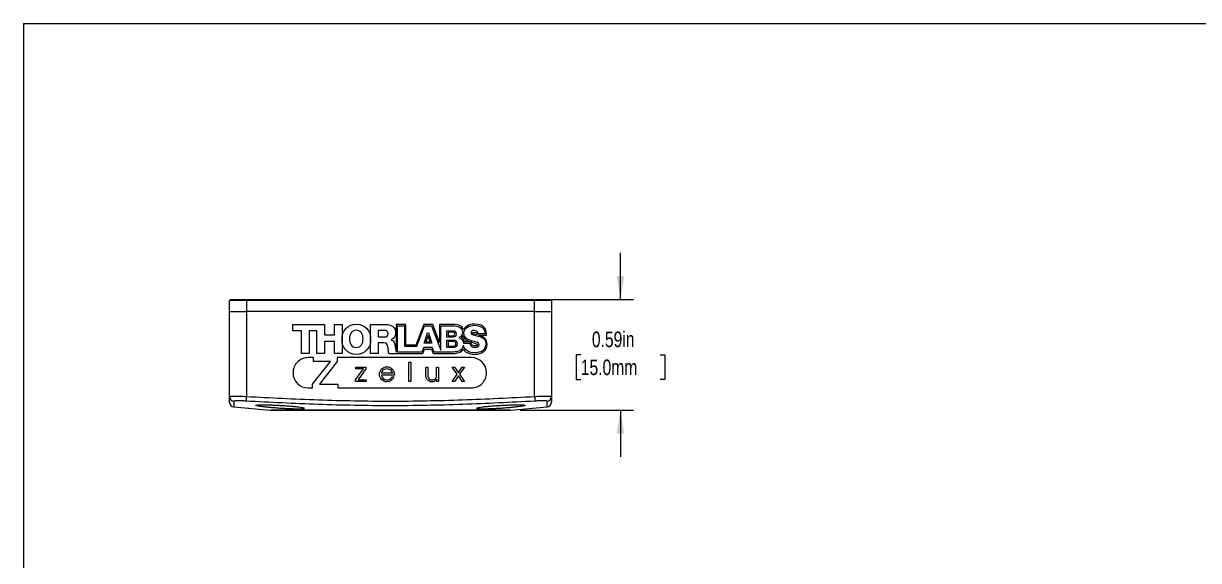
# Model space of a CAD drawing. Header units: inches. Extents: x 0.1 to 10.9, y 0 to 8.5.
# Drawn here: x 0.06 to 6.34, y 5.58 to 8.45 of the extents above; entities that cross this region are included whole.
import ezdxf

# ---------------------------------------------------------------- set-up
doc = ezdxf.new("R2010")
doc.units = ezdxf.units.IN
doc.header["$MEASUREMENT"] = 0
doc.styles.add('SLDTEXTSTYLE0', font='TXT', dxfattribs={"width": 0.75})
doc.dimstyles.new('SLDDIMSTYLE1', dxfattribs={"dimtxt": 0.083333, "dimasz": 0.125, "dimexe": 0, "dimexo": 0.0625, "dimgap": 0.020833, "dimtad": 0, "dimtih": 1, "dimtoh": 1, "dimrnd": 1e-09, "dimdsep": 46, "dimtxsty": 'SLDTEXTSTYLE0', "dimsah": 1, "dimcen": 0.09, "dimadec": 0, "dimazin": 2, "dimtfac": 1, "dimtmove": 0, "dimatfit": 0, "dimfxl": 1, "dimfrac": 2, "dimtolj": 1, "dimtzin": 12, "dimarcsym": 0})

# ---------------------------------------------------------------- blocks, each defined once
blk = doc.blocks.new('_D_6')
at = {"color": 7, "linetype": 'Continuous', "lineweight": 18}
for p, q in [((3.2518, 6.9771), (3.2518, 7.2271)), ((2.843, 6.9771), (3.3218, 6.9771)), ((3.0399, 6.6823), (3.0145, 6.6823)), ((3.0145, 6.6823), (3.0145, 6.5499)), ((3.4637, 6.6823), (3.489, 6.6823)), ((3.489, 6.6823), (3.489, 6.5499)), ((3.0145, 6.5499), (3.0399, 6.5499)), ((3.489, 6.5499), (3.4637, 6.5499)), ((2.7157, 6.3874), (3.3218, 6.3874)), ((3.2518, 6.3874), (3.2518, 6.1374))]:
    blk.add_line(p, q, dxfattribs=at)
for points in [[(3.2518, 6.9771), (3.2718, 7.1021), (3.2318, 7.1021)], [(3.2518, 6.3874), (3.2318, 6.2624), (3.2718, 6.2624)]]:
    blk.add_solid(points, dxfattribs=at)
at = {"color": 7, "linetype": 'Continuous', "lineweight": 18, "char_height": 0.08333, "attachment_point": 1, "style": 'SLDTEXTSTYLE0'}
for s, insert in [('0.59in', (3.0991, 6.8066)), ('15.0mm', (3.0399, 6.6573))]:
    blk.add_mtext(s, dxfattribs=dict(at, insert=insert))

msp = doc.modelspace()

# ---------------------------------------------------------------- linework, layer by layer
at = {"color": 7, "linetype": 'Continuous', "lineweight": 18}
for p, q in [((0.0622, 8.4506), (10.9445, 8.4506)), ((0.0622, 8.4506), (0.0622, 0.0356)), ((1.163, 6.9721), (1.168, 6.9771)), ((1.163, 6.9141), (1.163, 6.9721)), ((1.253, 6.9721), (1.163, 6.9721)), ((1.168, 6.9771), (1.253, 6.9771)), ((1.253, 6.9771), (2.793, 6.9771)), ((1.253, 6.9771), (1.253, 6.9721)), ((1.253, 6.9721), (1.253, 6.9141)), ((2.793, 6.9721), (1.253, 6.9721)), ((1.7421, 6.9772), (1.7421, 6.9771)), ((1.9091, 6.9772), (1.9091, 6.9771)), ((1.9954, 6.9771), (1.9954, 6.9772)), ((2.0617, 6.9772), (2.0617, 6.9771)), ((2.0722, 6.9771), (2.0722, 6.9772)), ((2.3709, 6.9771), (2.3709, 6.9772)), ((2.793, 6.9771), (2.793, 6.9721)), ((2.793, 6.9771), (2.878, 6.9771)), ((2.793, 6.9141), (2.793, 6.9721)), ((2.883, 6.9721), (2.793, 6.9721)), ((2.878, 6.9771), (2.883, 6.9721)), ((2.883, 6.9721), (2.883, 6.9141)), ((1.163, 6.9141), (1.253, 6.9141)), ((1.163, 6.4599), (1.163, 6.9141)), ((1.253, 6.9141), (1.253, 6.4602)), ((2.793, 6.9141), (1.253, 6.9141)), ((2.793, 6.4602), (2.793, 6.9141)), ((2.793, 6.9141), (2.883, 6.9141)), ((2.883, 6.9141), (2.883, 6.4599)), ((1.501, 6.8447), (1.6702, 6.8447)), ((1.501, 6.81), (1.501, 6.8447)), ((1.6702, 6.8447), (1.6702, 6.7884)), ((1.7235, 6.8447), (1.764, 6.8447)), ((1.7235, 6.7884), (1.7235, 6.8447)), ((1.764, 6.8447), (1.764, 6.6901)), ((1.9171, 6.8447), (1.9963, 6.8447)), ((1.9171, 6.6901), (1.9171, 6.8447)), ((2.053, 6.8447), (2.0529, 6.6972)), ((2.1056, 6.8447), (2.053, 6.8447)), ((2.1056, 6.7345), (2.1056, 6.8447)), ((2.2008, 6.8447), (2.1585, 6.7345)), ((2.2486, 6.8447), (2.2008, 6.8447)), ((2.2843, 6.7483), (2.2486, 6.8447)), ((2.3526, 6.8447), (2.2843, 6.8447)), ((2.2843, 6.8447), (2.2843, 6.7483)), ((1.5473, 6.81), (1.501, 6.81)), ((1.5473, 6.6901), (1.5473, 6.81)), ((1.5878, 6.8102), (1.5878, 6.6901)), ((1.6298, 6.8102), (1.5878, 6.8102)), ((1.6298, 6.6901), (1.6298, 6.8102)), ((1.6702, 6.7884), (1.7235, 6.7884)), ((1.9575, 6.8126), (1.9575, 6.7777)), ((1.9897, 6.8126), (1.9575, 6.8126)), ((2.0612, 6.837), (2.0976, 6.837)), ((2.0612, 6.6974), (2.0612, 6.837)), ((2.0976, 6.837), (2.0976, 6.729)), ((2.1646, 6.729), (2.2052, 6.837)), ((2.2029, 6.7444), (2.2212, 6.8002)), ((2.2052, 6.837), (2.2422, 6.837)), ((2.2236, 6.7855), (2.2127, 6.7518)), ((2.2212, 6.8002), (2.2268, 6.8002)), ((2.2342, 6.7518), (2.2236, 6.7855)), ((2.2268, 6.8002), (2.2445, 6.7444)), ((2.2422, 6.837), (2.2915, 6.7069)), ((2.2915, 6.7069), (2.2915, 6.837)), ((2.2915, 6.837), (2.3569, 6.837)), ((2.3247, 6.8107), (2.3571, 6.8107)), ((2.3247, 6.7769), (2.3247, 6.8107)), ((2.3544, 6.8033), (2.3318, 6.8033)), ((2.3318, 6.8033), (2.3318, 6.7838)), ((2.3318, 6.7838), (2.3544, 6.7838)), ((2.5284, 6.7951), (2.492, 6.7951)), ((2.4936, 6.7876), (2.5362, 6.7876)), ((1.6702, 6.7538), (1.6702, 6.6901)), ((1.7235, 6.7538), (1.6702, 6.7538)), ((1.7235, 6.6901), (1.7235, 6.7538)), ((1.9575, 6.7777), (1.9915, 6.7777)), ((1.9575, 6.7465), (1.9575, 6.6901)), ((1.9882, 6.7465), (1.9575, 6.7465)), ((2.0263, 6.7624), (2.0263, 6.7619)), ((2.0976, 6.729), (2.1646, 6.729)), ((2.1585, 6.7345), (2.1056, 6.7345)), ((2.201, 6.721), (2.1903, 6.6974)), ((2.2461, 6.721), (2.201, 6.721)), ((2.2445, 6.7444), (2.2029, 6.7444)), ((2.2127, 6.7518), (2.2342, 6.7518)), ((2.2565, 6.6972), (2.2461, 6.721)), ((2.3571, 6.7769), (2.3247, 6.7769)), ((2.3247, 6.7607), (2.3607, 6.7607)), ((2.3247, 6.7217), (2.3247, 6.7607)), ((2.3607, 6.7217), (2.3247, 6.7217)), ((2.3587, 6.7534), (2.3316, 6.7534)), ((2.3316, 6.7534), (2.3316, 6.7284)), ((2.3316, 6.7284), (2.3587, 6.7284)), ((2.4129, 6.7446), (2.4478, 6.7446)), ((2.4529, 6.7511), (2.4177, 6.7511)), ((1.5878, 6.6901), (1.5473, 6.6901)), ((1.6112, 6.6675), (1.5832, 6.6675)), ((1.6112, 6.6469), (1.6112, 6.6675)), ((1.6702, 6.6901), (1.6298, 6.6901)), ((1.764, 6.6901), (1.7235, 6.6901)), ((2.4556, 6.6675), (1.7386, 6.6675)), ((1.7386, 6.6675), (1.7386, 6.6469)), ((1.9575, 6.6901), (1.9171, 6.6901)), ((2.0154, 6.6901), (2.1957, 6.6901)), ((2.1903, 6.6974), (2.0612, 6.6974)), ((2.1957, 6.6901), (2.2049, 6.7129)), ((2.2049, 6.7129), (2.2424, 6.7129)), ((2.2424, 6.7129), (2.2512, 6.6901)), ((2.2512, 6.6901), (2.3667, 6.6901)), ((2.3587, 6.6972), (2.2565, 6.6972)), ((1.6061, 6.5254), (1.7023, 6.6469)), ((1.7023, 6.6469), (1.6112, 6.6469)), ((1.7386, 6.6469), (1.643, 6.5254)), ((1.8367, 6.549), (1.8783, 6.6073)), ((1.8381, 6.6073), (1.8381, 6.6168)), ((1.8381, 6.6168), (1.8909, 6.6168)), ((1.8783, 6.6073), (1.8381, 6.6073)), ((1.8909, 6.6073), (1.8496, 6.5493)), ((1.8909, 6.6168), (1.8909, 6.6073)), ((2.1212, 6.5399), (2.1212, 6.6437)), ((2.1212, 6.6437), (2.1317, 6.6437)), ((2.1317, 6.6437), (2.1317, 6.5399)), ((2.2124, 6.6168), (2.2228, 6.6168)), ((2.2124, 6.5762), (2.2124, 6.6168)), ((2.2228, 6.6168), (2.2228, 6.5762)), ((2.2697, 6.5762), (2.2697, 6.6168)), ((2.2697, 6.6168), (2.2801, 6.6168)), ((2.2801, 6.6168), (2.2801, 6.5399)), ((2.3794, 6.579), (2.3531, 6.6168)), ((2.3531, 6.6168), (2.3654, 6.6168)), ((2.3654, 6.6168), (2.3857, 6.5871)), ((2.3857, 6.5871), (2.4061, 6.6168)), ((2.4183, 6.6168), (2.3919, 6.579)), ((2.4061, 6.6168), (2.4183, 6.6168)), ((1.8367, 6.5399), (1.8367, 6.549)), ((1.8936, 6.5399), (1.8367, 6.5399)), ((1.8496, 6.5493), (1.8936, 6.5493)), ((1.8936, 6.5493), (1.8936, 6.5399)), ((2.0335, 6.584), (1.9744, 6.584)), ((2.0439, 6.5746), (1.9744, 6.5746)), ((2.0308, 6.5649), (2.0417, 6.5649)), ((2.1317, 6.5399), (2.1212, 6.5399)), ((2.2703, 6.5519), (2.27, 6.5519)), ((2.2703, 6.5399), (2.2703, 6.5519)), ((2.2801, 6.5399), (2.2703, 6.5399)), ((2.3531, 6.5399), (2.3794, 6.579)), ((2.3654, 6.5399), (2.3531, 6.5399)), ((2.3857, 6.5707), (2.3654, 6.5399)), ((2.4061, 6.5399), (2.3857, 6.5707)), ((2.3919, 6.579), (2.4183, 6.5399)), ((2.4183, 6.5399), (2.4061, 6.5399)), ((2.883, 6.5781), (2.883, 6.5781)), ((2.883, 6.5579), (2.883, 6.5579)), ((2.883, 6.5371), (2.883, 6.5371)), ((1.5832, 6.5056), (1.6061, 6.5056)), ((1.6061, 6.5056), (1.6061, 6.5254)), ((1.643, 6.5254), (1.7425, 6.5254)), ((1.7425, 6.5254), (1.7425, 6.5056)), ((1.7425, 6.5056), (2.4556, 6.5056)), ((1.1858, 6.4044), (1.3802, 6.3874)), ((2.6657, 6.3874), (2.8602, 6.4044)), ((2.6602, 6.3871), (1.3857, 6.3871))]:
    msp.add_line(p, q, dxfattribs=at)
at = {"color": 8, "linetype": 'Continuous', "lineweight": 18}
msp.add_line((1.3802, 6.3874), (2.6657, 6.3874), dxfattribs=at)
at = {"color": 7, "linetype": 'Continuous', "lineweight": 18, "flags": 128}
for points in [[(1.253, 6.4602), (1.2527, 6.4555), (1.2525, 6.451), (1.2522, 6.4469), (1.252, 6.4431), (1.2518, 6.44), (1.2517, 6.4376), (1.2516, 6.436), (1.2516, 6.4353)], [(2.793, 6.4602), (2.7932, 6.4555), (2.7935, 6.451), (2.7937, 6.4469), (2.7939, 6.4431), (2.7941, 6.44), (2.7943, 6.4376), (2.7944, 6.436), (2.7944, 6.4353)]]:
    msp.add_lwpolyline(points, dxfattribs=at)
at = {"color": 7, "linetype": 'Continuous', "lineweight": 18}
for centre, radius, start, end in [((1.188, 6.4599), 0.025, 180.05043, 266.53671), ((1.188, 6.4293), 0.025, 180, 264.94322), ((2.858, 6.4599), 0.025, 273.46329, 359.94957), ((2.858, 6.4293), 0.025, 275.09376, 0), ((1.3857, 6.4501), 0.063, 265, 270), ((2.6602, 6.4501), 0.063, 270, 275)]:
    msp.add_arc(centre, radius, start, end, dxfattribs=at)
for points in [[(1.7641, 6.7655), (1.7642, 6.8101), (1.7916, 6.8456), (1.8403, 6.8457)], [(1.9963, 6.8447), (2.0237, 6.8447), (2.0506, 6.8323), (2.0506, 6.8011)], [(2.4127, 6.8167), (2.4061, 6.8291), (2.4023, 6.8447), (2.3526, 6.8447)], [(2.4719, 6.8462), (2.4369, 6.8462), (2.4196, 6.8291), (2.4127, 6.8167)], [(2.5362, 6.7876), (2.5362, 6.8101), (2.5318, 6.8462), (2.4719, 6.8462)], [(1.8403, 6.8134), (1.8142, 6.8134), (1.8042, 6.7905), (1.8042, 6.7675)], [(1.8764, 6.7675), (1.8764, 6.7905), (1.8664, 6.8134), (1.8403, 6.8134)], [(2.0102, 6.7959), (2.0102, 6.8074), (2.001, 6.8126), (1.9897, 6.8126)], [(1.9915, 6.7777), (2.0037, 6.7777), (2.0102, 6.7842), (2.0102, 6.7959)], [(2.0506, 6.8011), (2.0506, 6.7845), (2.0426, 6.7686), (2.0263, 6.7624)], [(2.3664, 6.7934), (2.3664, 6.8008), (2.3606, 6.8033), (2.3544, 6.8033)], [(2.3544, 6.7838), (2.3595, 6.7838), (2.3664, 6.7862), (2.3664, 6.7934)], [(2.3569, 6.837), (2.381, 6.8374), (2.4074, 6.8312), (2.4074, 6.8021)], [(2.3571, 6.8107), (2.3659, 6.8107), (2.3743, 6.8065), (2.3743, 6.7937)], [(2.3743, 6.7937), (2.3743, 6.7811), (2.3644, 6.7769), (2.3571, 6.7769)], [(2.4074, 6.8021), (2.4074, 6.7896), (2.4, 6.7795), (2.389, 6.774)], [(2.4028, 6.7746), (2.4057, 6.778), (2.41, 6.7814), (2.4114, 6.7871)], [(2.4114, 6.7871), (2.4114, 6.7708), (2.4268, 6.7583), (2.4461, 6.753)], [(2.4154, 6.7976), (2.4154, 6.828), (2.4462, 6.8399), (2.4724, 6.8399)], [(2.4564, 6.7575), (2.4364, 6.7631), (2.4154, 6.7721), (2.4154, 6.7976)], [(2.4695, 6.8119), (2.4617, 6.8119), (2.4519, 6.8091), (2.4519, 6.8)], [(2.4519, 6.8), (2.4519, 6.7892), (2.472, 6.7873), (2.4924, 6.7816)], [(2.4597, 6.7997), (2.4597, 6.8015), (2.4682, 6.8027), (2.4722, 6.8026)], [(2.4844, 6.7898), (2.465, 6.7947), (2.4597, 6.7955), (2.4597, 6.7997)], [(2.492, 6.7951), (2.4926, 6.8078), (2.4806, 6.8119), (2.4695, 6.8119)], [(2.4722, 6.8026), (2.4806, 6.8024), (2.4832, 6.8007), (2.484, 6.7956)], [(2.4724, 6.8399), (2.5002, 6.8399), (2.5282, 6.8265), (2.5284, 6.7951)], [(2.484, 6.7956), (2.4843, 6.7936), (2.4844, 6.7924), (2.4844, 6.7898)], [(2.4924, 6.7816), (2.5126, 6.776), (2.5329, 6.7666), (2.5329, 6.7415)], [(2.4947, 6.7873), (2.4943, 6.7874), (2.494, 6.7875), (2.4936, 6.7876)], [(2.5392, 6.7377), (2.5398, 6.7682), (2.5225, 6.7794), (2.4947, 6.7873)], [(1.8042, 6.7675), (1.8042, 6.7445), (1.8142, 6.7216), (1.8403, 6.7216)], [(1.8403, 6.7216), (1.8664, 6.7216), (1.8764, 6.7445), (1.8764, 6.7675)], [(2.0108, 6.7148), (2.0097, 6.7304), (2.0071, 6.7465), (1.9882, 6.7465)], [(2.0263, 6.7619), (2.0428, 6.758), (2.0476, 6.7396), (2.0489, 6.7249)], [(2.0489, 6.7249), (2.0494, 6.72), (2.0502, 6.7062), (2.0529, 6.6972)], [(2.3729, 6.7408), (2.3729, 6.7503), (2.366, 6.7534), (2.3587, 6.7534)], [(2.3587, 6.7284), (2.3647, 6.7284), (2.3729, 6.7315), (2.3729, 6.7408)], [(2.4125, 6.7331), (2.4088, 6.7065), (2.3861, 6.6972), (2.3587, 6.6972)], [(2.3607, 6.7607), (2.3705, 6.7607), (2.3797, 6.7559), (2.3797, 6.7411)], [(2.3797, 6.7411), (2.3797, 6.7266), (2.3687, 6.7217), (2.3607, 6.7217)], [(2.389, 6.774), (2.4028, 6.7701), (2.4117, 6.7588), (2.4129, 6.7446)], [(2.4177, 6.7511), (2.4177, 6.7616), (2.4086, 6.7708), (2.4028, 6.7746)], [(2.472, 6.6931), (2.4436, 6.6931), (2.4182, 6.7059), (2.4125, 6.7331)], [(2.4461, 6.753), (2.4483, 6.7524), (2.4506, 6.7517), (2.4529, 6.7511)], [(2.4478, 6.7446), (2.4485, 6.7282), (2.4587, 6.7229), (2.4742, 6.7229)], [(2.4677, 6.7312), (2.454, 6.7349), (2.4539, 6.7424), (2.4539, 6.7508)], [(2.4539, 6.7508), (2.471, 6.7458), (2.4883, 6.74), (2.4874, 6.7364)], [(2.4965, 6.7372), (2.4965, 6.7495), (2.4765, 6.7518), (2.4564, 6.7575)], [(2.4874, 6.7364), (2.4856, 6.7295), (2.4807, 6.7276), (2.4677, 6.7312)], [(2.5329, 6.7415), (2.5329, 6.7062), (2.5028, 6.6931), (2.472, 6.6931)], [(2.4742, 6.6844), (2.5117, 6.6847), (2.5394, 6.7076), (2.5392, 6.7377)], [(2.4742, 6.7229), (2.4851, 6.7229), (2.4965, 6.7268), (2.4965, 6.7372)], [(1.5832, 6.6675), (1.561, 6.6675), (1.5407, 6.6584), (1.5261, 6.6437)], [(2.0154, 6.6901), (2.0119, 6.6953), (2.0113, 6.7105), (2.0108, 6.7148)], [(2.3667, 6.6901), (2.3873, 6.6905), (2.4065, 6.7003), (2.4124, 6.7147)], [(2.4124, 6.7147), (2.4176, 6.7001), (2.4366, 6.6853), (2.4742, 6.6844)], [(2.5365, 6.5865), (2.5365, 6.6311), (2.5001, 6.6675), (2.4556, 6.6675)], [(1.5261, 6.6437), (1.5114, 6.629), (1.5023, 6.6088), (1.5023, 6.5865)], [(1.964, 6.5783), (1.964, 6.6006), (1.9817, 6.6184), (2.004, 6.6184)], [(1.9744, 6.584), (1.9769, 6.5982), (1.9897, 6.6085), (2.0041, 6.6085)], [(2.004, 6.6184), (2.0161, 6.6184), (2.0272, 6.613), (2.0349, 6.6035)], [(2.0041, 6.6085), (2.0183, 6.6085), (2.0308, 6.5977), (2.0335, 6.584)], [(2.0349, 6.6035), (2.0421, 6.5947), (2.0436, 6.5857), (2.0439, 6.5746)], [(1.5023, 6.5865), (1.5023, 6.542), (1.5387, 6.5056), (1.5832, 6.5056)], [(2.0043, 6.5381), (1.9818, 6.5381), (1.964, 6.5558), (1.964, 6.5783)], [(1.9744, 6.5746), (1.9749, 6.56), (1.9891, 6.5481), (2.0033, 6.5481)], [(2.0033, 6.5481), (2.0147, 6.5481), (2.0262, 6.5544), (2.0308, 6.5649)], [(2.0417, 6.5649), (2.0363, 6.5495), (2.0206, 6.5381), (2.0043, 6.5381)], [(2.2179, 6.5519), (2.2133, 6.5568), (2.2124, 6.566), (2.2124, 6.5762)], [(2.2449, 6.5381), (2.235, 6.5381), (2.2266, 6.5416), (2.2179, 6.5519)], [(2.2228, 6.5762), (2.2228, 6.5702), (2.2231, 6.5644), (2.2262, 6.5592)], [(2.2262, 6.5592), (2.2304, 6.5519), (2.2378, 6.5481), (2.2463, 6.5481)], [(2.27, 6.5519), (2.2652, 6.542), (2.2555, 6.5381), (2.2449, 6.5381)], [(2.2463, 6.5481), (2.2537, 6.5481), (2.2606, 6.5514), (2.2651, 6.5575)], [(2.2651, 6.5575), (2.269, 6.563), (2.2697, 6.5696), (2.2697, 6.5762)], [(2.5127, 6.5294), (2.5274, 6.544), (2.5365, 6.5643), (2.5365, 6.5865)], [(2.4556, 6.5056), (2.4779, 6.5056), (2.4981, 6.5147), (2.5127, 6.5294)]]:
    msp.add_open_spline(points, degree=3, dxfattribs=at)
for points, knots in [([(1.8403, 6.8457), (1.8892, 6.8458), (1.9169, 6.8101), (1.917, 6.7653), (1.9171, 6.7204), (1.8895, 6.6846), (1.8406, 6.6845)], [0, 0, 0, 0, 1, 1, 1, 2, 2, 2, 2]), ([(1.8406, 6.6845), (1.7916, 6.6846), (1.7641, 6.7204), (1.7641, 6.7653), (1.7641, 6.7654), (1.7641, 6.7655), (1.7641, 6.7655)], [2, 2, 2, 2, 3, 3, 3, 3.002118, 3.002118, 3.002118, 3.002118]), ([(1.163, 6.4599), (1.163, 6.4604), (1.1654, 6.4608), (1.1744, 6.4614), (1.1811, 6.4616), (1.1935, 6.4616), (1.1981, 6.4616), (1.2079, 6.4615), (1.2131, 6.4614), (1.224, 6.4612), (1.2297, 6.461), (1.2412, 6.4607), (1.247, 6.4604), (1.253, 6.4602)], [0, 0, 0, 0, 0.25, 0.25, 0.5, 0.5, 0.625, 0.625, 0.75, 0.75, 0.875, 0.875, 1, 1, 1, 1]), ([(1.163, 6.4296), (1.163, 6.4295), (1.163, 6.4292), (1.163, 6.4311), (1.163, 6.4351), (1.163, 6.4412), (1.163, 6.4494), (1.163, 6.4562), (1.163, 6.4599)], [0, 0, 0, 0, 0.0585965, 0.2356593, 0.4127593, 0.5962509, 0.779763, 1, 1, 1, 1]), ([(1.2516, 6.4353), (1.2473, 6.4355), (1.2431, 6.4358), (1.2347, 6.4361), (1.2306, 6.4363), (1.2227, 6.4365), (1.219, 6.4366), (1.2119, 6.4367), (1.2086, 6.4367), (1.1996, 6.4367), (1.1947, 6.4365), (1.1882, 6.4359), (1.1865, 6.4355), (1.1864, 6.435)], [0, 0, 0, 0, 0.125, 0.125, 0.25, 0.25, 0.375, 0.375, 0.5, 0.5, 0.75, 0.75, 1, 1, 1, 1]), ([(2.7944, 6.4353), (2.6659, 6.428), (2.5374, 6.4218), (2.2802, 6.413), (2.023, 6.408), (1.7658, 6.413), (1.5086, 6.4218), (1.38, 6.428), (1.2516, 6.4353)], [0, 0, 0, 0, 0.25, 0.25, 0.5, 0.75, 0.75, 1, 1, 1, 1]), ([(1.253, 6.4602), (1.3812, 6.4529), (1.5095, 6.4467), (1.7661, 6.4379), (1.8944, 6.4354), (2.1511, 6.4354), (2.2795, 6.4379), (2.5363, 6.4467), (2.6647, 6.4529), (2.793, 6.4602)], [0, 0, 0, 0, 0.25, 0.25, 0.5, 0.5, 0.75, 0.75, 1, 1, 1, 1]), ([(1.3407, 6.4051), (1.3468, 6.4043), (1.3533, 6.4036), (1.3674, 6.4021), (1.375, 6.4014), (1.3907, 6.3999), (1.3988, 6.3992), (1.4155, 6.3979), (1.4241, 6.3972), (1.441, 6.3961), (1.4494, 6.3955), (1.4662, 6.3946), (1.4744, 6.3942), (1.4901, 6.3935), (1.4976, 6.3933), (1.5119, 6.3929), (1.5184, 6.3928), (1.5304, 6.3928), (1.5359, 6.3929), (1.5454, 6.3933), (1.5494, 6.3935), (1.5559, 6.3942), (1.5583, 6.3946), (1.5616, 6.3956), (1.5624, 6.3961), (1.5624, 6.3973), (1.5616, 6.3979), (1.5582, 6.3992), (1.5557, 6.4), (1.5492, 6.4014), (1.5452, 6.4021), (1.5358, 6.4036), (1.5303, 6.4044), (1.5183, 6.4058), (1.5118, 6.4066), (1.4976, 6.408), (1.49, 6.4086), (1.4744, 6.4099), (1.4662, 6.4105), (1.4494, 6.4117), (1.441, 6.4122), (1.424, 6.4131), (1.4154, 6.4135), (1.3987, 6.4143), (1.3906, 6.4146), (1.3749, 6.4151), (1.3672, 6.4153), (1.3531, 6.4155), (1.3465, 6.4156), (1.3344, 6.4156), (1.329, 6.4155), (1.3196, 6.4153), (1.3155, 6.4151), (1.309, 6.4146), (1.3065, 6.4143), (1.3033, 6.4135), (1.3024, 6.4131), (1.3024, 6.4122), (1.3033, 6.4117), (1.3066, 6.4105), (1.3091, 6.4099), (1.3189, 6.408), (1.3285, 6.4066), (1.3407, 6.4051)], [0, 0, 0, 0, 0.03125, 0.03125, 0.0625, 0.0625, 0.09375, 0.09375, 0.125, 0.125, 0.15625, 0.15625, 0.1875, 0.1875, 0.21875, 0.21875, 0.25, 0.25, 0.28125, 0.28125, 0.3125, 0.3125, 0.34375, 0.34375, 0.375, 0.375, 0.40625, 0.40625, 0.4375, 0.4375, 0.46875, 0.46875, 0.5, 0.5, 0.53125, 0.53125, 0.5625, 0.5625, 0.59375, 0.59375, 0.625, 0.625, 0.65625, 0.65625, 0.6875, 0.6875, 0.71875, 0.71875, 0.75, 0.75, 0.78125, 0.78125, 0.8125, 0.8125, 0.84375, 0.84375, 0.875, 0.875, 0.90625, 0.90625, 0.9375, 0.9375, 1, 1, 1, 1]), ([(2.5216, 6.3928), (2.5277, 6.3928), (2.5343, 6.3929), (2.5484, 6.3933), (2.556, 6.3935), (2.5718, 6.3942), (2.5799, 6.3946), (2.5966, 6.3955), (2.6052, 6.3961), (2.6221, 6.3973), (2.6306, 6.3979), (2.6473, 6.3992), (2.6555, 6.3999), (2.6711, 6.4014), (2.6787, 6.4021), (2.6929, 6.4036), (2.6994, 6.4044), (2.7114, 6.4058), (2.7169, 6.4065), (2.7263, 6.4079), (2.7303, 6.4086), (2.7368, 6.4099), (2.7393, 6.4105), (2.7427, 6.4116), (2.7435, 6.4122), (2.7435, 6.4131), (2.7427, 6.4135), (2.7394, 6.4143), (2.7369, 6.4146), (2.7304, 6.4151), (2.7264, 6.4153), (2.717, 6.4155), (2.7115, 6.4156), (2.6995, 6.4156), (2.6929, 6.4155), (2.6787, 6.4153), (2.6711, 6.4151), (2.6554, 6.4146), (2.6472, 6.4143), (2.6304, 6.4135), (2.622, 6.4131), (2.605, 6.4122), (2.5964, 6.4117), (2.5798, 6.4105), (2.5717, 6.4099), (2.5559, 6.4086), (2.5483, 6.408), (2.5343, 6.4066), (2.5277, 6.4058), (2.5156, 6.4044), (2.5102, 6.4036), (2.5008, 6.4021), (2.4967, 6.4014), (2.4902, 6.3999), (2.4877, 6.3993), (2.4844, 6.3979), (2.4835, 6.3973), (2.4835, 6.3961), (2.4843, 6.3956), (2.4876, 6.3946), (2.4901, 6.3942), (2.4998, 6.3932), (2.5094, 6.3928), (2.5216, 6.3928)], [0, 0, 0, 0, 0.03125, 0.03125, 0.0625, 0.0625, 0.09375, 0.09375, 0.125, 0.125, 0.15625, 0.15625, 0.1875, 0.1875, 0.21875, 0.21875, 0.25, 0.25, 0.28125, 0.28125, 0.3125, 0.3125, 0.34375, 0.34375, 0.375, 0.375, 0.40625, 0.40625, 0.4375, 0.4375, 0.46875, 0.46875, 0.5, 0.5, 0.53125, 0.53125, 0.5625, 0.5625, 0.59375, 0.59375, 0.625, 0.625, 0.65625, 0.65625, 0.6875, 0.6875, 0.71875, 0.71875, 0.75, 0.75, 0.78125, 0.78125, 0.8125, 0.8125, 0.84375, 0.84375, 0.875, 0.875, 0.90625, 0.90625, 0.9375, 0.9375, 1, 1, 1, 1]), ([(2.793, 6.4602), (2.8049, 6.4607), (2.8167, 6.4611), (2.8383, 6.4615), (2.8483, 6.4617), (2.8608, 6.4616), (2.8646, 6.4616), (2.8711, 6.4614), (2.8739, 6.4613), (2.8784, 6.461), (2.8801, 6.4608), (2.8824, 6.4604), (2.883, 6.4601), (2.883, 6.4599)], [0, 0, 0, 0, 0.25, 0.25, 0.5, 0.5, 0.625, 0.625, 0.75, 0.75, 0.875, 0.875, 1, 1, 1, 1]), ([(2.8595, 6.435), (2.8595, 6.4352), (2.8591, 6.4355), (2.8574, 6.4359), (2.8562, 6.4361), (2.8529, 6.4364), (2.8509, 6.4365), (2.8462, 6.4366), (2.8434, 6.4367), (2.8344, 6.4367), (2.8272, 6.4366), (2.8115, 6.4362), (2.803, 6.4358), (2.7944, 6.4353)], [0, 0, 0, 0, 0.125, 0.125, 0.25, 0.25, 0.375, 0.375, 0.5, 0.5, 0.75, 0.75, 1, 1, 1, 1]), ([(2.883, 6.4599), (2.883, 6.4569), (2.883, 6.4509), (2.883, 6.4432), (2.883, 6.4368), (2.883, 6.4321), (2.883, 6.4295), (2.883, 6.4296), (2.883, 6.4296)], [0, 0, 0, 0, 0.1764879, 0.3529839, 0.5295425, 0.7061228, 0.8828347, 1, 1, 1, 1])]:
    msp.add_open_spline(points, degree=3, knots=knots, dxfattribs=at)
at = {"color": 8, "linetype": 'Continuous', "lineweight": 18}
for points, knots in [([(1.1864, 6.435), (1.1864, 6.4301), (1.1862, 6.4227), (1.1861, 6.415), (1.186, 6.4099), (1.1859, 6.4062), (1.1858, 6.4043), (1.1858, 6.4046), (1.1858, 6.4047)], [0, 0, 0, 0, 0.2931826, 0.4397956, 0.5864185, 0.7595164, 0.9326461, 1, 1, 1, 1]), ([(2.8602, 6.4047), (2.8602, 6.4046), (2.8602, 6.4046), (2.8601, 6.407), (2.86, 6.4115), (2.8598, 6.418), (2.8597, 6.4258), (2.8596, 6.4319), (2.8595, 6.435)], [0, 0, 0, 0, 0.105883, 0.279159, 0.459319, 0.639506, 0.819748, 1, 1, 1, 1])]:
    msp.add_open_spline(points, degree=3, knots=knots, dxfattribs=at)

# ---------------------------------------------------------------- dimensions: what is measured, and where the dimension line sits
at = {"color": 7, "linetype": 'Continuous', "lineweight": 18}
dim = msp.add_linear_dim(base=(3.2518, 6.3874), p1=(2.793, 6.9771), p2=(2.6657, 6.3874), angle=90, dimstyle='SLDDIMSTYLE1', dxfattribs=at)
dim.commit()
dim.dimension.update_dxf_attribs({"geometry": '_D_6', "text_midpoint": (3.2518, 6.6823), "dimtype": 160})

doc.saveas('drawing.dxf')
